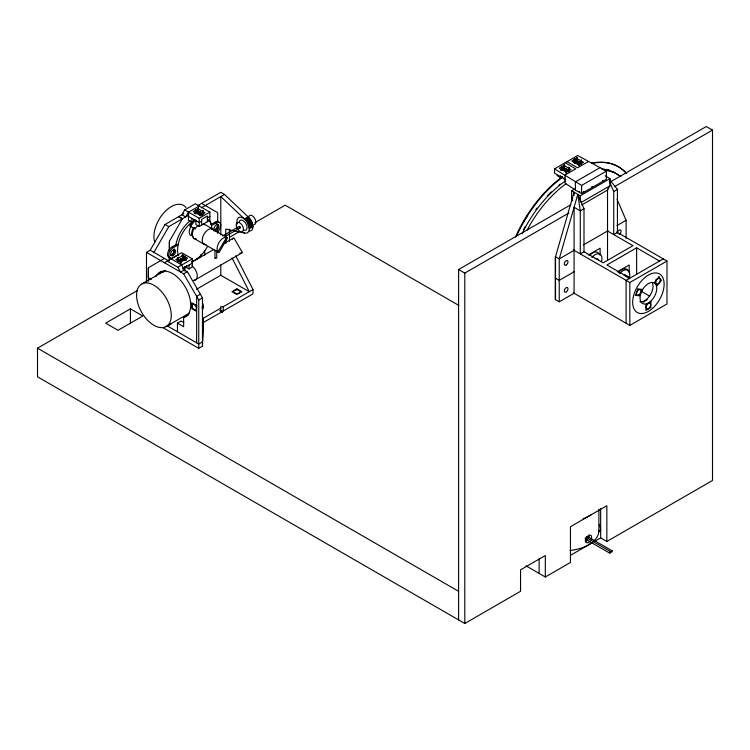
<?xml version="1.0" encoding="UTF-8"?>
<svg xmlns="http://www.w3.org/2000/svg" width="750" height="750" viewBox="0 0 750 750"><rect width="100%" height="100%" fill="white"/><g stroke="black" fill="none" stroke-linecap="round" stroke-linejoin="round"><path stroke-width="1.12" d="M146.484 282.544L146.484 252.375L150.197 250.228L165.066 224.484L183.816 213.656M164.447 258.45L148.341 267.75L148.341 277.753L151.312 279.469M169.388 260.4L169.397 257.025M169.397 250.275L169.416 241.284L182.4 218.766L178.688 216.619L182.4 218.766M169.397 250.584L169.397 241.284M188.316 315.103L183.637 317.391L183.637 326.737L177.45 323.166L177.45 331.744M196.641 342.825L196.641 296.353L200.363 294.206M146.484 252.375L183.637 273.825L198.75 300L198.75 348.337L202.463 346.191L203.456 318.159L220.8 308.147M200.981 254.325L200.981 256.659L196.556 259.219M183.375 269.381L187.359 271.678L202.463 297.853L202.463 346.191M229.462 241.303L229.462 229.144M203.456 318.159L202.463 341.897L198.75 344.044L167.456 325.978M216.731 250.378L216.731 258.084L215.006 258.216M176.672 244.659L178.031 244.931L177.459 250.828L178.181 255.572M559.228 301.809L559.228 258.909L577.809 194.344L583.997 208.688L580.284 210.834L574.087 207.263L574.087 293.231L559.228 301.809L555.516 299.672L555.516 256.762L574.087 192.206L574.087 195.262M587.447 537.3L586.912 536.531M153.919 252.375L168.778 226.631L188.419 215.287M195.881 220.659L195.881 224.522L199.2 226.434L209.859 220.284L209.859 212.137L195.356 203.766L184.697 209.916L181.903 214.763L185.616 216.909L188.419 212.062L188.419 220.209L191.85 222.197L193.5 221.241M605.194 175.838L610.012 178.613L610.012 185.766L607.528 190.059L581.766 204.928M590.194 541.238L587.888 542.981L585.881 542.325A4.341 2.803 -53.3 0 1 585.881 538.753C586.706 537.009 589.181 533.888 591.234 535.65A4.359 2.175 -65.9 0 1 591.234 539.222M232.988 238.322L232.781 238.556A8.756 5.053 60 0 0 232.425 239.194M586.753 536.653L586.312 537.778M225.572 236.325L240.366 227.747L239.991 226.481L239.231 226.922M197.616 205.688L220.8 192.309L224.512 194.456L249.328 217.978L252.169 222.572L252.994 226.631A8.756 5.053 60 0 1 249.328 231.037M199.256 206.016L188.606 212.166L188.606 216.459M195.412 213.806L195.909 209.522L196.097 213.628M197.888 208.378L198.572 208.2L198.572 213.206C197.1 214.378 197.1 208.05 198.572 208.2M195.412 209.803L196.097 209.625M198.019 208.734L193.312 211.453L200.372 215.522L205.078 212.812L198.019 208.734L198.019 211.163L203.062 214.078M201.328 207.834L224.512 194.456M194.25 213.338L198.019 211.163M195.141 213.328L198.019 211.669L202.434 214.219M196.406 213.666L198.019 212.737L201.731 214.884M197.888 213.384L198.572 213.206M199.809 215.344L200.306 212.062L200.494 215.166M202.284 214.922L202.781 210.628L202.969 213.741M199.809 212.344L200.494 212.166M202.284 210.909L202.969 210.731M184.697 209.916L199.209 218.287L209.859 212.137M201.684 221.147L199.209 222.581L188.419 216.347M207.375 217.856L209.859 216.431M170.344 257.587A6.131 3.544 -60 0 1 167.653 253.322A6.131 3.544 -60 0 1 172.303 246.797L176.794 244.219M178.069 254.841L173.812 257.269A6.131 3.544 -60 0 1 168.778 255.394A6.131 3.544 -60 0 1 173.541 247.509L178.031 244.931L179.512 239.55A24.525 14.156 -60 0 1 192.459 221.719M171.375 255.159L173.362 254.016M213.741 230.709L216.713 228.994M164.381 262.706L181.688 252.713L192.338 258.863L192.338 267.019L189.009 268.941L184.631 266.409M248.091 216.806L244.378 218.953A8.756 5.053 60 0 0 237.197 224.006M177.891 261.478L178.078 257.372L178.575 261.656M182.287 254.934L182.972 255.122L182.784 260.231L182.287 254.934L182.972 255.122M177.891 257.475L178.575 257.653M220.8 234.769L220.8 196.594L245.006 219.506L248.719 217.359M245.006 219.506L245.606 220.125L249.328 217.978M245.606 220.125L246.188 220.791L249.9 218.653M180.375 262.913L180.553 258.797L181.05 263.091M184.772 260.372L184.95 256.266L185.447 259.547M177.806 260.822L182.85 257.906L186.609 260.081M180.375 258.909L181.05 259.088M184.772 256.369L185.447 256.547M178.425 260.963L182.85 258.403L185.728 260.072M246.188 220.791L246.731 221.512L250.444 219.375M222.741 235.941L239.391 226.322M179.128 261.628L182.85 259.481L184.462 260.409M246.731 221.512L247.238 222.281L250.95 220.134M182.287 259.941L182.972 260.119M142.041 283.837L165.572 270.253M225.75 237.919L225.75 229.078L245.006 233.109A8.756 5.053 60 0 0 249.281 228.778L247.688 223.069L251.409 220.931M248.1 223.894L251.813 221.747M248.456 224.719L252.169 222.572M248.747 225.553L252.459 223.416M610.256 181.969L706.303 126.516L712.5 130.087L712.5 480.478L606.844 541.472L606.844 505.725L570.45 526.734L570.45 562.481L545.325 576.994L545.325 555.544L520.547 569.841L520.547 591.291L464.794 623.484L37.5 376.791L37.5 348.188L137.597 290.4M167.184 261.084L177.834 267.234L192.338 258.863M229.603 237.281L239.709 231.441M254.878 222.684L285.206 205.172L458.719 305.353M248.981 226.387L252.694 224.241M249.15 227.213L252.863 225.066M249.244 228.009L252.966 225.862M249.281 228.778L252.994 226.631M191.831 262.125L213.853 249.403M223.875 243.628L233.887 237.844L242.409 252.619L194.475 280.294M182.55 268.809L192.338 263.156M183.637 273.825L187.359 271.678M130.416 308.85L105.647 323.147L118.031 330.3L142.8 315.994L130.416 308.85L130.416 323.719M196.472 289.294L220.8 275.259L249.281 291.703L232.022 257.944M198.75 300L202.463 297.853M165.816 326.719A24.525 14.156 60 0 0 158.925 288.984A24.525 14.156 60 0 0 137.053 300.131A24.525 14.156 60 0 0 165.816 326.719L189.347 313.134M167.541 326.025L171.253 323.878M177.45 323.166L181.163 321.019L183.816 322.547M203.456 322.453L220.8 312.441L220.8 306.722L223.275 306.722L252.994 289.556L235.744 255.797M219.741 310.725L221.756 311.887L222.375 311.531L222.375 312.244M220.8 311.006L223.275 311.006L252.994 293.85L252.994 289.556M565.125 179.288L554.522 173.166L554.522 168.881L577.678 155.503L606.366 171.141L606.366 179.288L581.522 193.631M561.403 169.566L561.9 166.275L562.087 169.388M563.888 165.131L564.562 164.953L564.562 169.959C563.091 171.131 563.091 164.803 564.562 164.953M573.919 162.338L574.416 159.056L574.594 163.162M576.394 157.903L577.078 157.725L577.078 162.731C575.597 163.912 575.597 157.584 577.078 157.725M561.403 166.556L562.087 166.378M573.919 159.338L574.594 159.159M560.241 170.091L564.009 167.916L569.053 170.831M573.694 162.328L576.516 160.697L581.559 163.603M561.131 170.081L564.009 168.422L569.316 171.487M574.594 162.309L576.516 161.194L580.941 163.753M562.397 170.419L564.009 169.491L567.722 171.638M574.903 163.2L576.516 162.272L580.237 164.419M563.888 170.137L564.562 169.959M566.484 172.922L566.297 168.816L565.8 172.106M568.284 171.675L568.781 167.381L568.959 171.497M576.394 162.909L577.078 162.731M578.316 164.878L578.812 161.588L578.991 165.703M580.791 164.447L581.287 160.162L581.475 164.269M566.484 168.919L565.988 173.212M568.284 167.672L568.959 167.494M578.316 161.878L578.991 161.7M580.791 160.444L581.475 160.266M556.997 175.594L560.325 177.516L562.219 176.419M588.281 161.625L577.631 167.775L567.028 161.653M600.169 167.559L575.4 181.866L575.4 190.013L565.125 183.15L565.125 174.994L575.775 168.844L565.172 162.731M572.672 200.991L571.613 197.925L571.613 190.772L574.584 189.056M554.522 168.881L581.597 185.438L606.366 171.141M571.613 190.772L580.284 195.778L610.012 178.613M458.597 619.913L458.597 269.522L570.825 204.731M581.278 202.359L610.012 185.766M458.597 269.522L464.794 273.103L568.931 212.981M614.428 186.713L712.5 130.087M617.438 189.384L617.438 232.453L613.725 234.6L613.725 191.531L617.438 189.384L609.656 179.803M574.425 250.134L559.228 258.909L555.516 256.762M583.547 244.866L607.866 230.831M616.987 225.562L626.109 220.294L617.044 199.266M588.206 255.047L600.103 248.184L600.103 255.047M574.087 271.781L559.228 280.359L555.516 278.212M659.55 261.056L636.638 247.828L606.909 264.984L629.822 278.212M617.316 271.856L629.203 264.984L629.203 273M663.263 258.909L626.109 280.359L626.109 323.269M573.413 249.938L629.822 282.506L666.984 261.056L666.984 303.956L629.822 325.406L573.413 292.847M643.2 301.959L647.166 299.672M598.622 531.919L600.647 530.747M570.534 555.281L592.828 542.419M594.853 541.247L600.938 537.731M211.116 224.4L214.519 222.45A6.131 3.544 -60 0 1 219.169 222.647M211.5 225.6L215.756 223.172A6.131 3.544 -60 0 1 220.734 224.428A6.131 3.544 -60 0 1 217.162 232.238M240.272 227.841L239.672 227.681M173.541 247.509L172.359 246.778M241.556 253.153L241.247 253.209A8.756 5.053 60 0 1 239.747 253.059M194.184 280.378L194.85 280.247A8.738 5.044 60 0 0 197.053 274.003A8.738 5.044 60 0 0 191.888 265.791M183.637 317.391L184.603 317.25A25.744 14.869 60 0 0 183.056 283.538A25.744 14.869 60 0 0 155.691 276.778M211.509 228.675L212.184 228.806M612.122 550.791C609.591 551.55 612.731 553.369 612.122 550.791L587.353 536.494M610.631 551.653C608.1 552.413 611.241 554.222 610.631 551.653L585.862 537.347M576.169 159.919L580.988 162.703M575.325 190.059L581.597 193.594L581.597 185.438M616.65 231.994L666.984 261.056M607.528 231.019L632.925 245.681L603.197 262.838L583.669 251.569M641.616 291.459L649.584 296.062M201.6 203.391L217.697 212.691L217.697 221.897M214.519 222.45L215.756 223.172M203.869 223.922L212.794 229.069M211.8 228.769L227.541 237.853L219.009 252.619L203.25 243.562M194.128 238.519L204.028 244.237M165.066 224.484L168.778 226.631M171.084 258.834L181.734 264.984M150.197 250.228L168.431 260.747M606.844 541.472L600.647 537.9L600.647 508.538M196.641 305.644L191.691 302.784L191.691 308.503L196.641 311.363M584.991 538.866L609.759 553.162M162.562 327.441L198.75 348.337M525.947 565.809L545.325 576.994M37.5 348.188L458.597 591.309M203.044 243.328L203.494 243.844M247.238 222.281L247.688 223.069M181.547 265.097L184.35 269.944L180.628 272.091L177.834 267.234M609.3 181.284L613.725 191.531M209.362 219.956A25.744 14.869 -60 0 1 211.359 224.859L212.119 229.603M577.809 194.344L580.284 210.834L580.284 253.903L583.997 251.756L583.997 208.688M636.638 247.828L636.638 274.613M629.822 282.506L629.822 325.406M629.203 276.431L629.203 278.719M626.109 220.294L626.109 238.359M607.528 188.887L607.528 260.138M598.894 509.306L598.894 531.038M581.287 160.162L581.287 164.166M580.978 160.556L580.978 164.559M580.284 195.778L580.284 201.909M578.812 161.588L578.812 165.591M578.503 161.981L578.503 164.991M576.891 157.622L576.891 162.628M576.581 158.016L576.516 163.256M574.416 159.056L574.416 163.059M574.106 159.441L574.106 162.45M568.781 167.381L568.781 171.384M568.462 167.775L568.462 171.778M566.297 168.816L566.297 172.819M564.384 164.841L564.384 169.847M564.347 177.909L564.347 179.841M564.066 165.234L564.066 170.241M561.9 166.275L561.9 170.278M561.591 166.669L561.591 169.669M560.325 175.584L560.325 177.516M555.262 256.622L555.262 299.522M539.128 558.741L539.128 573.422M464.794 273.103L464.794 623.484M225.75 240.131L225.75 243.45M223.275 306.722L223.275 311.006M221.756 311.887L221.756 312.6M220.8 264.844L220.8 275.259M217.697 224.194L217.697 228.797M217.697 231.103L217.697 233.409M214.978 250.378L214.978 258.084M207.375 221.719L207.375 216L201.684 219.291L201.684 225.009M204.694 250.631L204.694 255.3M202.781 210.628L202.781 214.631M202.472 211.022L202.472 215.025M200.306 212.062L200.306 216.066M199.997 212.447L199.997 215.456M199.209 218.287L199.2 226.434M198.384 208.088L198.384 213.094M198.075 208.481L198.075 213.488M198.019 211.669L198.019 213.722M195.909 209.522L195.909 213.525M195.6 209.916L195.6 212.916M191.85 218.334L191.85 222.197M189.009 265.078L189.009 268.941M186.534 265.575L186.534 267.506M185.259 256.659L185.259 259.659M184.95 256.266L184.95 260.269M184.987 267.403L184.987 271.256M182.784 255.225L182.784 260.231M182.475 254.831L182.475 259.838M180.862 259.191L180.862 263.194M180.553 258.797L180.553 262.809M178.387 257.766L178.387 261.769M178.078 257.372L178.078 261.375M174.347 248.869L174.347 252.3M169.397 256.303L169.397 260.963M148.341 267.75L148.341 281.194M599.241 524.691A36.778 21.234 0 0 1 600.647 529.988M601.697 168.938A87.581 50.559 -60 0 1 618.459 175.209M522.075 233.831A87.581 50.559 -60 0 1 565.359 181.05M604.172 170.372A87.581 50.559 -60 0 1 620.934 176.644M527.062 230.259A87.581 50.559 -60 0 1 565.866 183.872M523.659 229.378A87.581 50.559 -60 0 1 524.972 226.894M535.931 209.559A87.581 50.559 -60 0 1 537.028 208.078M547.575 195.638A87.581 50.559 -60 0 1 551.297 191.906M558.975 185.147A87.581 50.559 -60 0 1 560.278 184.125M606.244 169.397A87.581 50.559 -60 0 1 609.422 170.306M612.441 171.534A87.581 50.559 -60 0 1 613.894 172.266M523.228 222.656A87.581 50.559 -60 0 1 524.634 220.219M525.112 219.422A87.581 50.559 -60 0 1 526.078 217.819M526.575 217.022A87.581 50.559 -60 0 1 527.569 215.447M591.975 163.406A94.584 54.609 -60 0 1 626.625 173.447M516.384 236.419A94.584 54.609 -60 0 1 562.228 177.516M591.478 163.125A94.584 54.609 -60 0 1 626.128 173.156M515.494 237.028A94.584 54.609 -60 0 1 562.425 176.728M598.894 530.016A35.034 20.222 0 0 1 594.066 540.788M592.116 542.503A35.034 20.222 0 0 1 570.056 550.434M591.028 514.706A35.034 20.222 0 0 1 583.153 518.812M589.087 534.984A4.378 2.466 -61.2 0 1 588.778 537.881M587.681 539.859A4.378 2.466 -61.2 0 1 585.384 541.603M603.131 180.338A3.506 2.025 0 0 1 602.578 180.759M592.566 186.441A3.506 2.025 0 0 1 591.722 186.647M583.997 191.484A3.506 2.025 0 0 1 583.275 191.812M579.769 191.812A3.506 2.025 0 0 1 579.047 191.484M626.681 276.806A3.506 2.025 -60 0 1 627.863 277.828M625.416 276.469A4.378 2.531 -60 0 1 628.584 278.128M591.844 257.512A9.637 5.559 -60 0 1 599.587 253.959A9.637 5.559 -60 0 1 601.538 261.525M595.144 258.909A4.378 2.531 -60 0 1 598.116 259.762M619.706 273.609A9.637 5.559 -60 0 1 627.703 270.159A9.637 5.559 -60 0 1 629.128 278.503M623.456 274.781A4.378 2.531 -60 0 1 625.828 275.466M589.969 255.084A9.984 5.766 -60 0 1 599.428 254.784M618.45 272.587A9.984 5.766 -60 0 1 628.528 271.594M617.353 233.166A2.625 1.519 -60 0 1 619.341 230.034A2.625 1.519 -60 0 1 621.056 231.347A2.625 1.519 -60 0 1 619.069 234.469M656.269 279.253A3.15 1.819 -60 0 1 655.772 280.219M652.266 282.638A11.822 6.825 -60 0 1 650.062 295.378A11.822 6.825 -60 0 1 639.891 301.762M643.922 301.978A3.15 1.819 -60 0 1 644.691 301.388M248.728 216.741A5.138 2.963 60 0 1 254.494 217.978A5.138 2.963 60 0 1 253.959 224.616M203.419 223.744A8.756 5.053 -60 0 1 204.225 224.897M196.134 238.912A8.756 5.053 -60 0 1 194.728 227.438M197.888 225.525A8.756 5.053 -60 0 0 195.113 228.975L189.741 225.881A17.512 10.116 -60 0 1 194.672 219.544M190.734 226.453A17.512 10.116 -60 0 1 195.666 220.116M206.044 244.631A8.756 5.053 -60 0 1 204.141 233.953A8.756 5.053 -60 0 1 214.238 230.869M216.862 223.894A3.506 2.025 -60 0 1 217.078 227.803A3.506 2.025 -60 0 1 213.591 230.081M214.397 230.475A3.506 2.025 -60 0 1 216.084 225.094A3.506 2.025 -60 0 1 218.841 227.137A3.506 2.025 -60 0 1 214.828 230.794M154.65 241.978A24.525 14.156 -60 0 1 164.138 212.484A24.525 14.156 -60 0 1 186 207.581M174.159 249.581A3.506 2.025 -60 0 1 173.4 253.397A3.506 2.025 -60 0 1 170.381 255.159M193.322 237.028A7.884 4.547 -60 0 1 193.322 227.934M190.847 235.603A7.884 4.547 -60 0 1 190.847 226.5M208.219 219.797A24.525 14.156 -60 0 1 211.387 224.869M207.413 246.647A24.525 14.156 -60 0 1 191.691 261.703M194.494 280.322A8.738 5.044 60 0 1 193.819 280.378M196.931 307.003A3.506 2.025 60 0 1 196.378 306.3M195.919 305.503A3.506 2.025 60 0 1 195.6 304.669M202.659 303.328A6.131 3.544 60 0 1 202.491 309.319M202.209 306.928A6.131 3.544 60 0 1 202.172 308.212M162.713 272.644A24.525 14.156 60 0 1 164.775 270.712M159.872 273.712A25.744 14.869 60 0 1 161.634 271.406M196.172 305.597A3.15 1.819 60 0 1 195.956 305.1M148.594 280.763A3.15 1.819 60 0 1 150.431 279.291M239.156 222.338A5.606 3.234 60 0 1 243.263 220.725A5.606 3.234 60 0 1 247.05 227.287A5.606 3.234 60 0 1 243.609 230.034M244.378 232.941A8.756 5.053 60 0 1 241.8 231.45M175.734 245.419A25.744 14.869 -60 0 1 190.191 220.781M173.578 249.375A3.15 1.819 -60 0 1 173.578 252.684A3.15 1.819 -60 0 1 170.756 254.887M216.337 224.119A3.15 1.819 -60 0 1 216.797 227.897A3.15 1.819 -60 0 1 213.291 229.388M637.847 288.984L635.363 295.369L639.656 295.753L642.131 289.369L637.847 288.984M226.678 237.319L217.912 251.906A8.756 5.053 -60 0 1 218.897 242.709A8.756 5.053 -60 0 1 226.369 237.253L226.678 237.319M658.959 276.797L654.675 282.131L657.15 285.656L661.444 280.312L658.959 276.797M182.85 255.478L175.791 259.547L180.497 262.266L187.556 258.197L182.85 255.478M236.897 288.844L231.947 291.703L236.897 294.562L241.847 291.703L236.897 288.844M564.009 165.488L559.303 168.206L566.362 172.284L571.069 169.566L564.009 165.488M576.516 158.269L571.809 160.978L578.869 165.056L583.575 162.338L576.516 158.269M650.878 301.809L645.928 304.669L645.928 310.397L650.878 307.538L650.878 301.809M566.484 291.759A2.625 1.519 -60 0 0 567.544 287.644A2.625 1.519 -60 0 0 564.375 290.166A2.625 1.519 -60 0 0 566.484 291.759M566.269 264.956A2.625 1.519 -60 0 0 567.666 260.803A2.625 1.519 -60 0 0 564.459 262.931A2.625 1.519 -60 0 0 566.269 264.956M658.444 283.538A3.15 1.819 -60 0 0 659.766 278.578A3.15 1.819 -60 0 0 655.959 281.55A3.15 1.819 -60 0 0 658.444 283.538M639.141 294.684A3.15 1.819 -60 0 0 640.453 289.725A3.15 1.819 -60 0 0 636.656 292.697A3.15 1.819 -60 0 0 639.141 294.684M650.569 301.303A11.822 6.825 -60 0 0 654.319 282.994A11.822 6.825 -60 0 0 640.331 295.397A11.822 6.825 -60 0 0 650.569 301.303M652.472 308.428A22.247 12.844 -60 0 0 659.522 273.966A22.247 12.844 -60 0 0 633.206 297.3A22.247 12.844 -60 0 0 652.472 308.428M648.787 308.419A3.15 1.819 -60 0 0 650.109 303.459A3.15 1.819 -60 0 0 646.312 306.431A3.15 1.819 -60 0 0 648.787 308.419M236.297 226.031A5.138 2.963 60 0 0 242.344 231.562A5.138 2.963 60 0 0 240.853 223.65A5.138 2.963 60 0 0 236.297 226.031M173.456 255.366A3.506 2.025 -60 0 0 175.069 249.844A3.506 2.025 -60 0 0 170.822 252.975A3.506 2.025 -60 0 0 173.456 255.366M235.087 293.194A3.15 1.819 0 0 0 240.038 291.863A3.15 1.819 0 0 0 235.566 290.053A3.15 1.819 0 0 0 235.087 293.194M191.972 306.253A3.15 1.819 60 0 0 195.6 309.872A3.15 1.819 60 0 0 194.934 305.1A3.15 1.819 60 0 0 191.972 306.253"/></g></svg>
